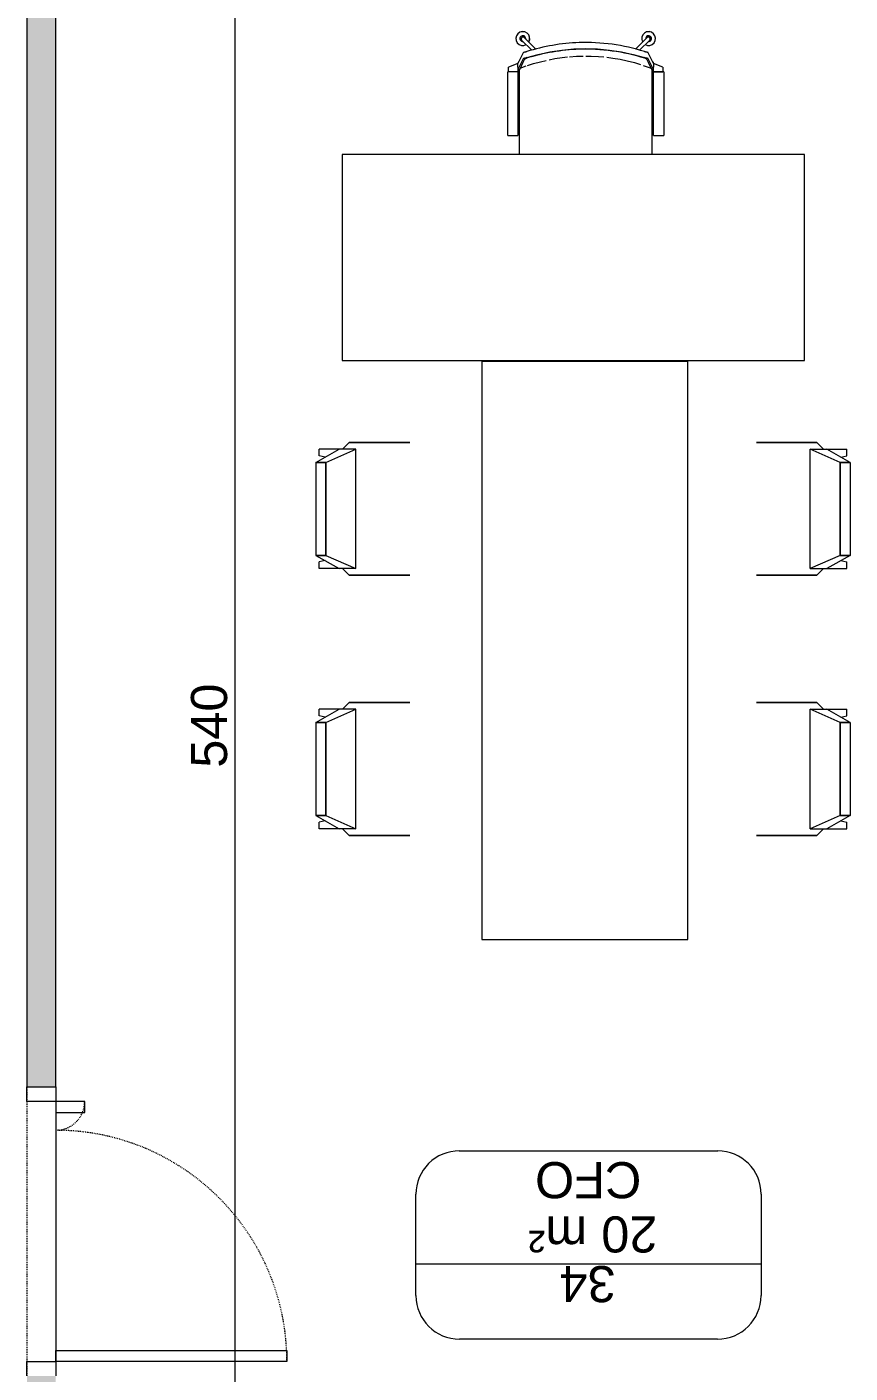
# Model space of a CAD drawing. Header units: centimetres. Extents: x -5566 to 5867, y -120 to 4683.
# Drawn here: x -2367.5 to -2082.5, y 3236.5 to 3702.2 of the extents above; entities that cross this region are included whole.
import ezdxf

# ---------------------------------------------------------------- set-up
doc = ezdxf.new("R2010")
doc.units = ezdxf.units.CM
doc.linetypes.add('Dash', pattern=[0.6, 0.3, -0.3])
for name, color, linetype, lineweight in [('A-ANNO-DIMS', 211, 'Continuous', 5), ('A-AREA-IDEN', 2, 'Continuous', 5), ('A-DOOR', 31, 'Continuous', 13), ('A-DOOR-FRAM', 31, 'Continuous', 15), ('A-DOOR-HDLN', 31, 'Dash', 15), ('A-WALL-PATT', 111, 'Continuous', 20), ('G-IMPT', 8, 'Continuous', 13), ('I-FURN', 30, 'Continuous', 13), ('I-WALL', 2, 'Continuous', 13)]:
    doc.layers.add(name, color=color, linetype=linetype, lineweight=lineweight)
doc.styles.add('Arial', font='arial.ttf', dxfattribs={"height": 12.5})
doc.dimstyles.new('100_200_2_5mm_Arial_cm', dxfattribs={"dimscale": 30.48, "dimtxt": 12.753242, "dimasz": 0.492126, "dimexe": 0.328084, "dimexo": 0.0625, "dimgap": 0.082021, "dimtad": 1, "dimdec": 0, "dimzin": 0, "dimdsep": 46, "dimtxsty": 'Arial', "dimblk1": 'OBLIQUE', "dimblk2": 'OBLIQUE', "dimsah": 1, "dimcen": 0.09, "dimdle": 0.328084, "dimazin": 0, "dimtfac": 1, "dimtdec": 4, "dimtix": 1, "dimtmove": 0, "dimatfit": 3, "dimfxl": 0.328084, "dimfxlon": 1, "dimtvp": 1, "dimtolj": 1, "dimtzin": 0, "dimlwd": 15, "dimlwe": 15, "dimarcsym": 2})

# ---------------------------------------------------------------- blocks, each defined once
blk = doc.blocks.new('AR_Ext_Alum_Dbl_Hinge - W100H240-1562665-Level _9_00')
at = {"layer": 'A-DOOR', "lineweight": 15}
for p, q in [((41.2, 5), (41.2, 85)), ((41.2, 85), (45, 85)), ((45, 85), (45, 5)), ((-41.2, 15), (-45, 15)), ((-45, 15), (-45, 5)), ((-41.2, 5), (-41.2, 15)), ((45, 5), (41.2, 5))]:
    blk.add_line(p, q, dxfattribs=at)
at = {"layer": 'A-DOOR'}
for p, q in [((-50, 5), (-45, 5)), ((-45, 5), (-45, -5)), ((-45, -5), (-50, -5))]:
    blk.add_line(p, q, dxfattribs=at)
at = {"layer": 'A-DOOR', "linetype": 'Dash'}
for centre, radius, start, end in [((45, 5), 80, 90, 180), ((-45, 5), 10, 0, 90)]:
    blk.add_arc(centre, radius, start, end, dxfattribs=at)
at = {"layer": 'A-DOOR-FRAM', "lineweight": 13}
blk.add_line((-45, 5), (45, 5), dxfattribs=at)
at = {"layer": 'A-DOOR-FRAM'}
for p, q in [((45, -5), (45, 5)), ((45, 5), (50, 5)), ((50, -5), (45, -5))]:
    blk.add_line(p, q, dxfattribs=at)
at = {"layer": 'A-DOOR-HDLN'}
for p, q in [((-50, 5), (50, 5)), ((-50, -5), (50, -5))]:
    blk.add_line(p, q, dxfattribs=at)
blk = doc.blocks.new('AR_FUR_Chair_Office - AR_FUR_Chair_Office-V119-Level _9_00')
at = {"layer": 'I-FURN'}
for p, q in [((-22.17, 22.06), (-22.06, 22.17)), ((-18.66, 17.77), (-22.17, 21.27)), ((-21.27, 22.17), (-17.25, 18.15)), ((17.25, 18.15), (21.27, 22.17)), ((22.17, 21.27), (18.66, 17.77)), ((22.06, 22.17), (22.17, 22.06)), ((-21.65, 16.89), (-23.5, 13.21)), ((-21.65, 14.8), (-23.5, 11.11)), ((23.5, 13.21), (21.65, 16.89)), ((23.5, 11.11), (21.65, 14.8)), ((-23.5, 10.32), (-26.99, 10.32)), ((-26.99, 10.16), (-26.99, 10.32)), ((-26.99, -6.79), (-26.99, 10.16)), ((-23.5, 13.21), (-26.67, 11.94)), ((-26.67, 10.67), (-26.67, 11.94)), ((-26.67, 10.32), (-26.67, 10.67)), ((-23.5, 10.32), (-26.67, 10.32)), ((-23.5, 11.94), (-23.5, 13.21)), ((-23.5, 11.94), (-23.5, 11.11)), ((-22.91, 11.11), (-23.5, 11.11)), ((-23.5, 11.11), (-23.5, 10.32)), ((-23.5, 10.32), (-23.5, 10.16)), ((-23.5, 10.16), (-23.5, -6.79)), ((-22.86, 11.11), (-22.91, 11.11)), ((-22.86, 11.11), (-22.89, 11.11)), ((-22.86, 7.93), (-22.86, 11.14)), ((-22.86, 11.11), (-22.86, 11.11)), ((-22.64, 11.55), (-20.59, 12.29)), ((22.86, 11.14), (22.86, 7.93)), ((22.89, 11.11), (22.86, 11.11)), ((22.91, 11.11), (22.86, 11.11)), ((22.86, 11.11), (22.86, 11.11)), ((23.5, 11.11), (22.91, 11.11)), ((26.67, 11.94), (23.5, 13.21)), ((23.5, 13.21), (23.5, 11.94)), ((23.5, 11.11), (23.5, 11.94)), ((23.5, 10.32), (23.5, 11.11)), ((26.99, 10.32), (23.5, 10.32)), ((23.5, 10.16), (23.5, 10.32)), ((23.5, 10.32), (26.67, 10.32)), ((23.5, -6.79), (23.5, 10.16)), ((26.67, 11.94), (26.67, 10.67)), ((26.67, 10.67), (26.67, 10.32)), ((26.99, 10.32), (26.99, 10.16)), ((26.99, 10.16), (26.99, -6.79)), ((-22.86, -16.18), (-22.86, 7.93)), ((22.86, 7.93), (22.86, -16.18)), ((-23.5, -4.13), (-22.86, -4.13)), ((22.86, -4.13), (23.5, -4.13)), ((-26.99, -9.43), (-26.99, -6.79)), ((-23.5, -6.79), (-23.5, -9.43)), ((23.5, -9.43), (23.5, -6.79)), ((26.99, -6.79), (26.99, -9.43)), ((-26.99, -11.46), (-26.99, -9.43)), ((-26.99, -11.72), (-26.99, -11.46)), ((-26.99, -11.72), (-23.5, -11.78)), ((-23.5, -9.43), (-23.5, -11.51)), ((-23.5, -11.51), (-23.5, -11.77)), ((23.5, -11.51), (23.5, -9.43)), ((23.5, -11.77), (23.5, -11.51)), ((23.5, -11.78), (26.99, -11.72)), ((26.99, -9.43), (26.99, -11.46)), ((26.99, -11.46), (26.99, -11.72)), ((-22.86, -17), (-22.86, -16.18)), ((-22.86, -18.29), (-22.86, -17)), ((22.86, -16.18), (22.86, -17)), ((22.86, -17), (22.86, -18.29))]:
    blk.add_line(p, q, dxfattribs=at)
at = {"layer": 'I-FURN', "flags": 128}
for points in [[(-22.17, 22.06), (-22.25, 21.96), (-22.3, 21.85), (-22.33, 21.73), (-22.33, 21.6), (-22.3, 21.48), (-22.25, 21.37), (-22.17, 21.27)], [(-21.27, 22.17), (-21.37, 22.25), (-21.48, 22.3), (-21.6, 22.33), (-21.73, 22.33), (-21.85, 22.3), (-21.96, 22.25), (-22.06, 22.17)], [(22.06, 22.17), (21.96, 22.25), (21.85, 22.3), (21.73, 22.33), (21.6, 22.33), (21.48, 22.3), (21.37, 22.25), (21.27, 22.17)], [(22.17, 21.27), (22.25, 21.37), (22.3, 21.48), (22.33, 21.6), (22.33, 21.73), (22.3, 21.85), (22.25, 21.96), (22.17, 22.06)], [(-22.85, 11.12), (-22.24, 12.35), (-21.63, 13.57), (-21.02, 14.79)], [(-20.97, 17.08), (-21.23, 17.05), (-21.44, 17), (-21.58, 16.95), (-21.65, 16.89)], [(-20.97, 14.99), (-21.23, 14.96), (-21.44, 14.91), (-21.58, 14.86), (-21.65, 14.8)], [(-20.39, 15.18), (-20.64, 15.1), (-20.87, 15.01)], [(-20.39, 15.18), (-16.4, 16.31), (-12.36, 17.18), (-8.26, 17.81), (-4.14, 18.19), (0, 18.32), (4.14, 18.19), (8.26, 17.81), (12.36, 17.18), (16.4, 16.31), (20.39, 15.18)], [(-20.19, 12.43), (-18.08, 13.11), (-15.64, 13.78), (-13.69, 14.24)], [(-12.7, 14.45), (-10.7, 14.83), (-8.2, 15.21), (-6.28, 15.42)], [(-5.61, 15.5), (-3.16, 15.67), (-0.87, 15.74)], [(0, 15.74), (1.89, 15.72), (4.42, 15.59), (6.32, 15.42)], [(7.32, 15.31), (9.44, 15.04), (11.93, 14.61), (14.41, 14.08), (16.85, 13.46), (18.95, 12.83)], [(20.87, 15.01), (20.64, 15.1), (20.39, 15.18)], [(21.65, 16.89), (21.58, 16.95), (21.44, 17), (21.23, 17.05), (20.97, 17.08)], [(21.65, 14.8), (21.58, 14.86), (21.44, 14.91), (21.23, 14.96), (20.97, 14.99)], [(21.02, 14.79), (21.63, 13.57), (22.24, 12.35), (22.85, 11.12)], [(19.89, 12.52), (21.67, 11.92), (22.64, 11.55)]]:
    blk.add_lwpolyline(points, dxfattribs=at)
at = {"layer": 'I-FURN'}
for centre, radius, start, end in [((-21.77, 21.77), 2.41, 135, 299.6706), ((-21.77, 21.77), 2.4, 135, 299.5769), ((-21.77, 21.77), 2.41, 330.3294, 135), ((-21.77, 21.77), 2.4, 330.4231, 135), ((21.77, 21.77), 2.41, 45, 209.6706), ((21.77, 21.77), 2.4, 45, 209.5769), ((21.77, 21.77), 2.41, 240.3294, 45), ((21.77, 21.77), 2.4, 240.4231, 45), ((-21.77, 21.77), 1, 135, 275), ((-21.77, 21.77), 1, 355, 135), ((-21.77, 21.77), 0.555, 135, 176.5733), ((-21.77, 21.77), 0.555, 93.4267, 135), ((21.77, 21.77), 1, 45, 185), ((21.77, 21.77), 1, 265, 45), ((21.77, 21.77), 0.555, 45, 86.5733), ((21.77, 21.77), 0.555, 3.4267, 45), ((-22.86, 13.21), 0.635, 127.5514, 180), ((-22.91, 11.43), 0.317, 270, 280.5561), ((22.91, 11.43), 0.317, 259.4439, 270), ((22.86, 13.21), 0.635, 360, 52.4486)]:
    blk.add_arc(centre, radius, start, end, dxfattribs=at)
for points, knots in [([(20.39, 17.28), (16.73, 18.43), (9.22, 20.11), (-4.62, 20.82), (-14.54, 19.12), (-20.39, 17.28)], [-1, -1, -1, -1, -0.722222, -0.444444, 0, 0, 0, 0]), ([(-20.39, 15.08), (-14.54, 16.92), (-4.62, 18.62), (9.22, 17.92), (16.73, 16.23), (20.39, 15.08)], [0, 0, 0, 0, 0.444444, 0.722222, 1, 1, 1, 1])]:
    blk.add_open_spline(points, degree=3, knots=knots, dxfattribs=at)
for points in [[(-21.02, 14.79), (-21.02, 14.8), (-21, 14.81), (-20.97, 14.83), (-20.95, 14.84)], [(-20.87, 17.11), (-20.89, 17.1), (-20.92, 17.09), (-20.95, 17.09), (-20.97, 17.08)], [(-20.87, 15.01), (-20.89, 15.01), (-20.92, 15), (-20.95, 14.99), (-20.97, 14.99)], [(-20.95, 14.84), (-20.93, 14.86), (-20.88, 14.89), (-20.78, 14.94), (-20.66, 14.98), (-20.53, 15.03), (-20.44, 15.07), (-20.39, 15.08)], [(-20.39, 17.28), (-20.47, 17.25), (-20.64, 17.2), (-20.79, 17.14), (-20.87, 17.11)], [(20.87, 17.11), (20.79, 17.14), (20.64, 17.2), (20.47, 17.25), (20.39, 17.28)], [(20.39, 15.08), (20.44, 15.07), (20.53, 15.03), (20.66, 14.98), (20.78, 14.94), (20.88, 14.89), (20.93, 14.86), (20.95, 14.84)], [(20.97, 17.08), (20.95, 17.09), (20.92, 17.09), (20.89, 17.1), (20.87, 17.11)], [(20.97, 14.99), (20.95, 14.99), (20.92, 15), (20.89, 15.01), (20.87, 15.01)], [(20.95, 14.84), (20.97, 14.83), (21, 14.81), (21.02, 14.8), (21.02, 14.79)], [(-23.42, 13.51), (-23.42, 13.5), (-23.43, 13.49), (-23.43, 13.49)], [(-23.33, 13.63), (-23.34, 13.62), (-23.34, 13.62), (-23.35, 13.61)], [(-22.86, 11.12), (-22.86, 11.12), (-22.86, 11.12), (-22.85, 11.12)], [(22.85, 11.12), (22.86, 11.12), (22.86, 11.12), (22.86, 11.12)], [(23.35, 13.61), (23.34, 13.62), (23.34, 13.62), (23.33, 13.63)], [(23.43, 13.49), (23.43, 13.49), (23.42, 13.5), (23.42, 13.51)]]:
    blk.add_open_spline(points, degree=3, dxfattribs=at)
blk = doc.blocks.new('AR_FUR_Desk_Office - 160_70-V91-Level _9_00')
at = {"layer": 'I-FURN'}
for p, q in [((-3.8, -1.83), (-3.8, -73.1)), ((156.2, -1.83), (-3.8, -1.83)), ((156.2, -73.1), (156.2, -1.83)), ((-3.8, -73.1), (156.2, -73.1))]:
    blk.add_line(p, q, dxfattribs=at)
blk = doc.blocks.new('AR_FUR_Desk_Office - 200_70-1737388-Level _9_00')
at = {"layer": 'I-FURN'}
for p, q in [((-23.8, -1.83), (-23.8, -73.1)), ((176.2, -1.83), (-23.8, -1.83)), ((176.2, -73.1), (176.2, -1.83)), ((-23.8, -73.1), (176.2, -73.1))]:
    blk.add_line(p, q, dxfattribs=at)
blk = doc.blocks.new('AR_FUR_Chair_Armless - 12ZSTG16_dwg-385050-Level _9_00')
at = {"layer": 'G-IMPT', "lineweight": 5}
for p, q in [((-57.45, 16.09), (-49.41, 20.68)), ((-57.45, 16.09), (-49.41, 20.68)), ((-56.3, 20.68), (-56.3, 18.38)), ((-49.41, 20.68), (-56.3, 20.68)), ((-54.01, 16.09), (-43.66, 20.68)), ((-54.01, 16.09), (-43.66, 20.68)), ((-43.66, 20.68), (-49.41, 20.68)), ((-48.26, 20.68), (-45.96, 22.98)), ((-45.96, 22.98), (-48.26, 20.68)), ((-45.96, 22.98), (-25, 22.98)), ((-25, 22.98), (-45.96, 22.98)), ((-43.66, 20.68), (-43.66, -20.68)), ((-57.45, -16.09), (-57.45, 16.09)), ((-57.45, 16.09), (-54.01, 16.09)), ((-57.45, -16.09), (-57.45, 16.09)), ((-54.01, 16.09), (-57.45, 16.09)), ((-54.3, 17.89), (-56.3, 18.38)), ((-54.01, -16.09), (-54.01, 16.09)), ((-54.01, 16.09), (-54.01, -16.09)), ((-57.45, -16.09), (-54.01, -16.09)), ((-57.45, -16.09), (-49.41, -20.68)), ((-54.01, -16.09), (-57.45, -16.09)), ((-57.45, -16.09), (-49.41, -20.68)), ((-54.3, -17.89), (-56.3, -18.38)), ((-56.3, -18.38), (-56.3, -20.68)), ((-54.01, -16.09), (-43.66, -20.68)), ((-54.01, -16.09), (-43.66, -20.68)), ((-49.41, -20.68), (-56.3, -20.68)), ((-43.66, -20.68), (-49.41, -20.68)), ((-45.96, -22.98), (-48.26, -20.68)), ((-45.96, -22.98), (-48.26, -20.68)), ((-45.96, -22.98), (-25, -22.98)), ((-25, -22.98), (-45.96, -22.98))]:
    blk.add_line(p, q, dxfattribs=at)
blk = doc.blocks.new('AR_FUR_Chair_Armless - AR_FUR_Chair_Armless-1211962-Level _9_00')
at = {"extrusion": (0, 0, -1), "zscale": -1, "rotation": 180}
blk.add_blockref('AR_FUR_Chair_Armless - 12ZSTG16_dwg-385050-Level _9_00', (0, 0), dxfattribs=at)
blk = doc.blocks.new('AR_FUR_Chair_Armless - AR_FUR_Chair_Armless-385056-Level _9_00')
blk.add_blockref('AR_FUR_Chair_Armless - 12ZSTG16_dwg-385050-Level _9_00', (0, 0))
blk = doc.blocks.new('_Oblique')
at = {"color": 0, "linetype": 'ByBlock', "lineweight": -2}
blk.add_line((-0.5, -0.5), (0.5, 0.5), dxfattribs=at)
blk = doc.blocks.new('DIMBLOCK3-Level _9_00')
at = {"layer": 'A-ANNO-DIMS', "color": 0, "lineweight": 15, "transparency": 16777216}
for p, q in [((-2295.48, 3740.49), (-2295.48, 3180.49)), ((-2287.39, 3730.49), (-2305.48, 3730.49)), ((-2287.39, 3190.49), (-2305.48, 3190.49))]:
    blk.add_line(p, q, dxfattribs=at)
at = {"layer": 'Defpoints', "color": 0, "transparency": 16777216}
for p in [(-2285.48, 3730.49), (-2295.48, 3190.49), (-2285.48, 3190.49)]:
    blk.add_point(p, dxfattribs=at)
at = {"layer": 'A-ANNO-DIMS', "color": 0, "lineweight": 15, "transparency": 16777216, "xscale": 15, "yscale": 15, "zscale": 15}
for p, rotation in [((-2295.48, 3730.49), 90), ((-2295.48, 3190.49), 270)]:
    blk.add_blockref('_Oblique', p, dxfattribs=dict(at, rotation=rotation))
at = {"layer": 'A-ANNO-DIMS', "color": 0, "lineweight": 15, "transparency": 16777216, "insert": (-2304.37, 3460.49), "char_height": 12.5, "width": 34.6103, "attachment_point": 5, "rotation": 90, "style": 'Arial'}
blk.add_mtext('\\A1;540', dxfattribs=at)
blk = doc.blocks.new('AR_TAG_Room - Room_Number_Area-320731-Level _9_00')
at = {"layer": 'A-AREA-IDEN'}
for p, q in [((-0.8926, 0.5188), (0.8926, 0.5188)), ((-1.1946, 0), (-1.1946, 0.2169)), ((1.1946, 0.2169), (1.1946, 0)), ((-1.1946, -0.4845), (-1.1946, 0)), ((-1.1946, 0), (1.1946, 0)), ((1.1946, 0), (1.1946, -0.4845)), ((0.8947, -0.7844), (-0.8947, -0.7844))]:
    blk.add_line(p, q, dxfattribs=at)
for centre, radius, start, end in [((-0.8926, 0.2169), 0.3019, 90, 180), ((0.8926, 0.2169), 0.3019, 0, 90), ((-0.8947, -0.4845), 0.2999, 180, 270), ((0.8947, -0.4845), 0.2999, 270, 0)]:
    blk.add_arc(centre, radius, start, end, dxfattribs=at)

msp = doc.modelspace()

# ---------------------------------------------------------------- hatches: boundary and pattern name
at = {"layer": 'A-WALL-PATT', "lineweight": 13}
h = msp.add_hatch(color=256, dxfattribs=at)
h.paths.add_polyline_path([(-2367.5, 2828.83), (-2367.5, 1930.49), (-2357.5, 1930.49), (-2357.5, 3035.49), (-2367.5, 3035.49)], flags=0)
h.paths.add_polyline_path([(-2367.5, 1800.49), (-2357.5, 1800.49), (-2357.5, 1830.49), (-2367.5, 1830.49), (-2367.5, 1810.49)], flags=0)
h.paths.add_polyline_path([(-2367.5, 3529.48), (-2367.5, 3335.49), (-2357.5, 3335.49), (-2357.5, 3730.49), (-2367.5, 3730.49)], flags=0)
h.paths.add_polyline_path([(-2367.5, 3235.49), (-2367.5, 3135.49), (-2357.5, 3135.49), (-2357.5, 3235.49)], flags=0)

# ---------------------------------------------------------------- linework, layer by layer
at = {"layer": 'I-WALL', "lineweight": 20}
for p, q in [((-2367.5, 3730.49), (-2367.5, 3335.49)), ((-2357.5, 3335.49), (-2357.5, 3730.49)), ((-2367.5, 3335.49), (-2357.5, 3335.49))]:
    msp.add_line(p, q, dxfattribs=at)

# ---------------------------------------------------------------- block references
at = {"layer": 'A-AREA-IDEN', "xscale": 49.99999999999998, "yscale": 49.99999999999998, "zscale": 49.99999999999998, "rotation": 180}
msp.add_blockref('AR_TAG_Room - Room_Number_Area-320731-Level _9_00', (-2173.09, 3274.16), dxfattribs=at)
at = {"layer": 'A-DOOR', "rotation": 270}
msp.add_blockref('AR_Ext_Alum_Dbl_Hinge - W100H240-1562665-Level _9_00', (-2362.5, 3285.49), dxfattribs=at)
at = {"layer": 'I-FURN'}
for name, p in [('AR_FUR_Chair_Office - AR_FUR_Chair_Office-V119-Level _9_00', (-2174.07, 3676.42)), ('AR_FUR_Desk_Office - 160_70-V91-Level _9_00', (-2254.57, 3659.96)), ('AR_FUR_Chair_Armless - AR_FUR_Chair_Armless-1211962-Level _9_00', (-2210, 3535.49)), ('AR_FUR_Chair_Armless - AR_FUR_Chair_Armless-1211962-Level _9_00', (-2210, 3445.49))]:
    msp.add_blockref(name, p, dxfattribs=at)
for name, p, rotation in [('AR_FUR_Desk_Office - 200_70-1737388-Level _9_00', (-2136.9, 3562.69), 270), ('AR_FUR_Chair_Armless - AR_FUR_Chair_Armless-385056-Level _9_00', (-2140, 3535.49), 179.9999999999995), ('AR_FUR_Chair_Armless - AR_FUR_Chair_Armless-385056-Level _9_00', (-2140, 3445.49), 179.9999999999995)]:
    msp.add_blockref(name, p, dxfattribs=dict(at, rotation=rotation))

# ---------------------------------------------------------------- texts
at = {"layer": 'A-AREA-IDEN', "char_height": 12.5, "attachment_point": 1, "rotation": 180, "style": 'Arial'}
for s, insert, width in [('CFO', (-2154.77, 3296.99), 44.4937), ('20 m²', (-2149.26, 3278.22), 54.5147), ('34', (-2163.72, 3261.03), 23.2489)]:
    msp.add_mtext(s, dxfattribs=dict(at, insert=insert, width=width))

# ---------------------------------------------------------------- dimensions: what is measured, and where the dimension line sits
at = {"layer": 'A-ANNO-DIMS', "lineweight": 15}
dim = msp.add_linear_dim(base=(-2295.48, 3190.49), p1=(-2285.48, 3730.49), p2=(-2285.48, 3190.49), angle=270, dimstyle='100_200_2_5mm_Arial_cm', override={"dimpost": '<>', "dimfxl": 540}, dxfattribs=at)
dim.commit()
dim.dimension.update_dxf_attribs({"geometry": 'DIMBLOCK3-Level _9_00', "text_midpoint": (-2304.37, 3460.49)})

doc.saveas('drawing.dxf')
